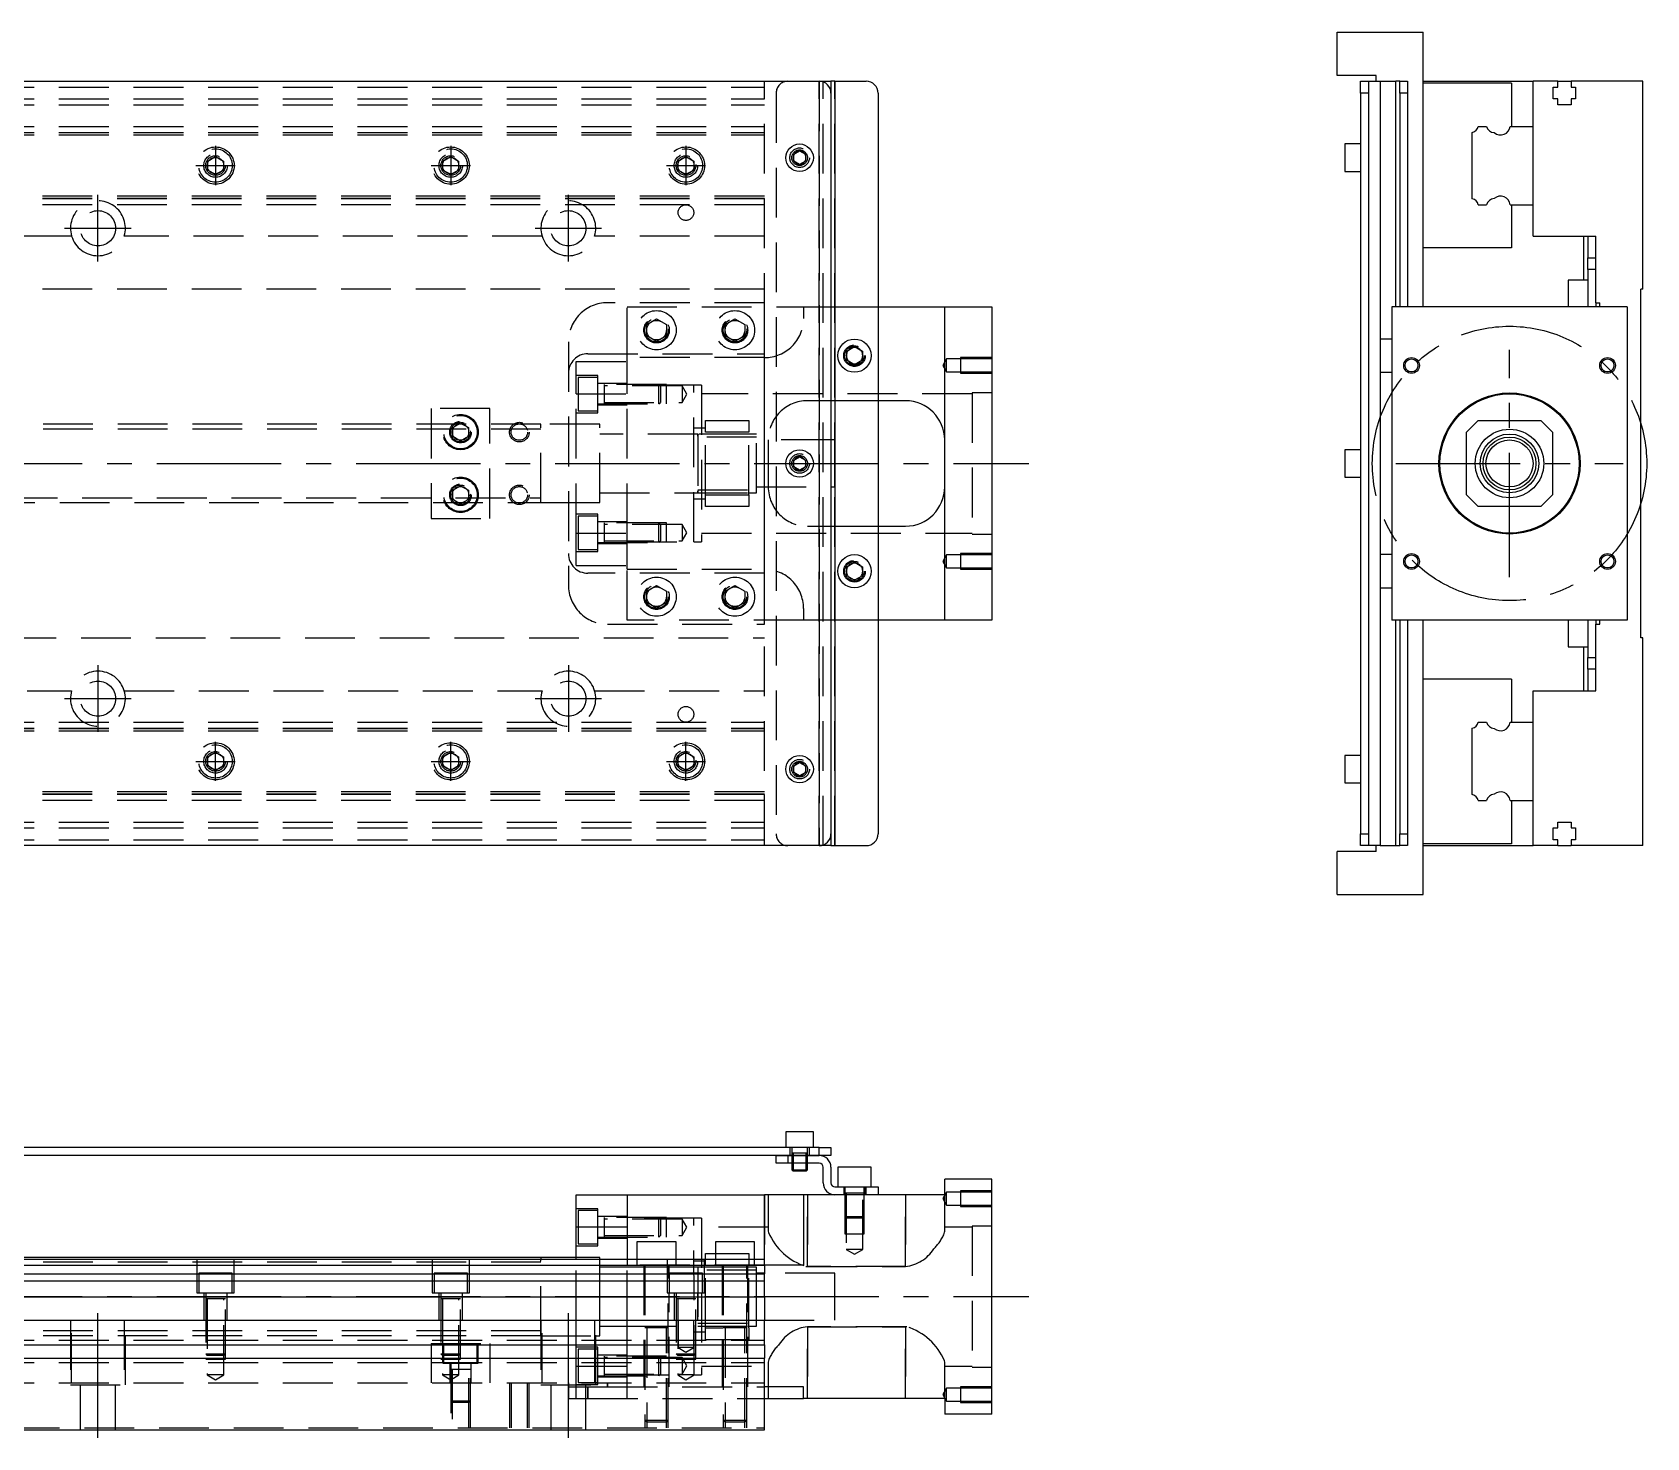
# Model space of a CAD drawing. Extents: x -15 to 822, y -308 to 112.
# Drawn here: x 410.2 to 822.1, y -248.6 to 110 of the extents above; entities that cross this region are included whole.
import ezdxf

# ---------------------------------------------------------------- set-up
doc = ezdxf.new("R2010")
doc.units = 0
doc.linetypes.add('CENTER', pattern=[50.8, 31.75, -6.35, 6.35, -6.35])
doc.linetypes.add('DASHED', pattern=[19.05, 12.7, -6.35])
doc.layers.get('0').update_dxf_attribs({"linetype": 'CONTINUOUS'})
doc.layers.add('CENTER', color=1, linetype='CENTER')

msp = doc.modelspace()

# ---------------------------------------------------------------- linework, layer by layer
at = {"color": 7, "linetype": 'CONTINUOUS'}
for p, q in [((743.1, 110), (765.1, 110)), ((743.1, 99), (743.1, 110)), ((765.1, 40), (765.1, 110)), ((753.1, 99), (743.1, 99)), ((753.1, 97.5), (753.1, 99)), ((3, 97.5), (611, 97.5)), ((611, 97.5), (614, 97.5)), ((614, 97.5), (614, 94.5)), ((615, 97.5), (614, 97.5)), ((615, 97.5), (615, -97.5)), ((615, 97.5), (623, 97.5)), ((749.1, 97.5), (751.1, 97.5)), ((749.1, 94.5), (749.1, 97.5)), ((751.1, 97.5), (754.1, 97.5)), ((751.1, 97.5), (751.1, 94.5)), ((754.1, 97.5), (754.1, 31.75)), ((754.1, 97.5), (758.1, 97.5)), ((758.1, 40), (758.1, 97.5)), ((759.1, 97.5), (758.1, 97.5)), ((759.1, 97.5), (761.1, 97.5)), ((759.1, 94.5), (759.1, 97.5)), ((761.1, 97.5), (761.1, 94.5)), ((765.1, 97.5), (793.1, 97.5)), ((787.6, 97), (765.1, 97)), ((787.6, 97), (787.6, 86)), ((793.1, 86), (793.1, 97.5)), ((799.4, 97.5), (793.1, 97.5)), ((798.25, 96), (799.4, 96)), ((798.25, 93), (798.25, 96)), ((799.4, 97.5), (802.8, 97.5)), ((799.4, 96), (799.4, 97.5)), ((802.8, 97.5), (802.8, 96)), ((821.1, 97.5), (802.8, 97.5)), ((802.8, 96), (803.95, 96)), ((803.95, 96), (803.95, 93)), ((821.1, 44.5), (821.1, 97.5)), ((614, 94.5), (614, -94.5)), ((626, 94.5), (626, -94.5)), ((751.1, 94.5), (749.1, 94.5)), ((749.1, 94.5), (749.1, -94.5)), ((751.1, 94.5), (751.1, -94.5)), ((761.1, 94.5), (759.1, 94.5)), ((759.1, 94.5), (759.1, 40)), ((761.1, 94.5), (761.1, 40)), ((799.4, 93), (798.25, 93)), ((799.4, 91.5), (799.4, 93)), ((802.8, 91.5), (799.4, 91.5)), ((802.8, 93), (802.8, 91.5)), ((803.95, 93), (802.8, 93)), ((777.6, 67.539608), (777.6, 84.460392)), ((779.139608, 86), (781.260392, 86)), ((787.281934, 86), (793.1, 86)), ((793.1, 66), (793.1, 86)), ((793.1, 66), (793.1, 86)), ((604.5, 78.866026), (606, 79.73205)), ((604.5, 77.133974), (604.5, 78.866026)), ((606, 79.73205), (607.5, 78.866026)), ((607.5, 78.866026), (607.5, 77.133974)), ((745.1, 81.5), (745.1, 78)), ((749.1, 81.5), (745.1, 81.5)), ((606, 76.26795), (604.5, 77.133974)), ((607.5, 77.133974), (606, 76.26795)), ((745.1, 78), (745.1, 74.5)), ((745.1, 74.5), (749.1, 74.5)), ((779.139608, 66), (781.260392, 66)), ((787.281934, 66), (793.1, 66)), ((787.6, 66), (787.6, 55)), ((793.1, 58), (793.1, 66)), ((793.1, 58), (809.1, 58)), ((806.1, 46.75), (806.1, 58)), ((807.1, 58), (807.1, 52.5)), ((809.1, 41), (809.1, 58)), ((787.6, 55), (765.1, 55)), ((807.1, 52.5), (809.1, 52.5)), ((807.1, 49.5), (807.1, 52.5)), ((809.1, 49.5), (807.1, 49.5)), ((807.1, 49.5), (807.1, 40)), ((802.1, 46.75), (802.1, 42.5)), ((807.1, 46.75), (802.1, 46.75)), ((802.1, 42.5), (802.1, 40)), ((821.1, 44.5), (820.6, 44.5)), ((820.6, -44.5), (820.6, 44.5)), ((626.005, 40), (643.005, 40)), ((643.005, -40), (643.005, 40)), ((643.005, 40), (655.005, 40)), ((655.005, 40), (655.005, -40)), ((757.1, 40), (757.1, -40)), ((817.1, 40), (757.1, 40)), ((809.1, 41), (810.1, 41)), ((809.1, 41), (809.1, 40)), ((810.1, 40), (810.1, 41)), ((817.1, 40), (817.1, -40)), ((618.005, 28.6547), (620.005, 29.809402)), ((620.005, 29.809402), (622.005, 28.6547)), ((754.1, 31.75), (754.1, 27.5)), ((757.1, 31.75), (754.1, 31.75)), ((618.005, 26.3453), (618.005, 28.6547)), ((620.005, 25.190598), (618.005, 26.3453)), ((622.005, 26.3453), (620.005, 25.190598)), ((622.005, 28.6547), (622.005, 26.3453)), ((754.1, 27.5), (754.1, 23.25)), ((754.1, 23.25), (754.1, -23.25)), ((754.1, 23.25), (757.1, 23.25)), ((633.005, 16), (626.005, 16)), ((779.1, 11), (776.1, 8)), ((779.1, 11), (795.1, 11)), ((798.1, 8), (795.1, 11)), ((776.1, -8), (776.1, 8)), ((798.1, 8), (798.1, -8)), ((604.505, 0.866026), (606.005, 1.73205)), ((604.505, -0.866026), (604.505, 0.866026)), ((606.005, 1.73205), (607.505, 0.866026)), ((607.505, 0.866026), (607.505, -0.866026)), ((745.1, 3.5), (745.1, 0)), ((749.1, 3.5), (745.1, 3.5)), ((606.005, -1.73205), (604.505, -0.866026)), ((607.505, -0.866026), (606.005, -1.73205)), ((745.1, 0), (745.1, -3.5)), ((745.1, -3.5), (749.1, -3.5)), ((776.1, -8), (779.1, -11)), ((795.1, -11), (798.1, -8)), ((795.1, -11), (779.1, -11)), ((626.005, -16), (633.005, -16)), ((754.1, -23.25), (754.1, -27.5)), ((757.1, -23.25), (754.1, -23.25)), ((618.005, -26.3453), (620.005, -25.190598)), ((618.005, -28.6547), (618.005, -26.3453)), ((620.005, -29.809402), (618.005, -28.6547)), ((620.005, -25.190598), (622.005, -26.3453)), ((622.005, -28.6547), (620.005, -29.809402)), ((622.005, -26.3453), (622.005, -28.6547)), ((754.1, -27.5), (754.1, -31.75)), ((754.1, -31.75), (754.1, -97.5)), ((754.1, -31.75), (757.1, -31.75)), ((643.005, -40), (626.005, -40)), ((655.005, -40), (643.005, -40)), ((817.1, -40), (757.1, -40)), ((758.1, -97.5), (758.1, -40)), ((759.1, -40), (759.1, -94.5)), ((761.1, -40), (761.1, -94.5)), ((765.1, -110), (765.1, -40)), ((802.1, -40), (802.1, -42.5)), ((807.1, -40), (807.1, -49.5)), ((808.7, -39.999994), (808.7, -40.000852)), ((809.1, -40), (809.1, -41)), ((809.1, -58), (809.1, -41)), ((809.1, -41), (810.1, -41)), ((810.1, -41), (810.1, -40)), ((802.1, -42.5), (802.1, -46.75)), ((821.1, -44.5), (820.6, -44.5)), ((821.1, -97.5), (821.1, -44.5)), ((802.1, -46.75), (807.1, -46.75)), ((806.1, -58), (806.1, -46.75)), ((807.1, -49.5), (809.1, -49.5)), ((807.1, -52.5), (807.1, -49.5)), ((809.1, -52.5), (807.1, -52.5)), ((807.1, -52.5), (807.1, -58)), ((787.6, -55), (765.1, -55)), ((787.6, -55), (787.6, -66)), ((793.1, -66), (793.1, -58)), ((793.1, -58), (809.1, -58)), ((777.6, -84.460392), (777.6, -67.539608)), ((779.139608, -66), (781.260392, -66)), ((787.281934, -66), (793.1, -66)), ((793.1, -86), (793.1, -66)), ((793.1, -86), (793.1, -66)), ((604.5, -77.133974), (606, -76.26795)), ((604.5, -78.866026), (604.5, -77.133974)), ((606, -76.26795), (607.5, -77.133974)), ((607.5, -77.133974), (607.5, -78.866026)), ((745.1, -74.5), (745.1, -78)), ((749.1, -74.5), (745.1, -74.5)), ((745.1, -78), (745.1, -81.5)), ((606, -79.73205), (604.5, -78.866026)), ((607.5, -78.866026), (606, -79.73205)), ((745.1, -81.5), (749.1, -81.5)), ((779.139608, -86), (781.260392, -86)), ((787.281934, -86), (793.1, -86)), ((787.6, -86), (787.6, -97)), ((793.1, -97.5), (793.1, -86)), ((614, -94.5), (614, -97.5)), ((749.1, -94.5), (751.1, -94.5)), ((749.1, -97.5), (749.1, -94.5)), ((751.1, -94.5), (751.1, -97.5)), ((759.1, -94.5), (761.1, -94.5)), ((759.1, -97.5), (759.1, -94.5)), ((761.1, -94.5), (761.1, -97.5)), ((798.25, -93), (799.4, -93)), ((798.25, -96), (798.25, -93)), ((799.4, -91.5), (802.8, -91.5)), ((799.4, -93), (799.4, -91.5)), ((802.8, -91.5), (802.8, -93)), ((802.8, -93), (803.95, -93)), ((803.95, -93), (803.95, -96)), ((611, -97.5), (3, -97.5)), ((614, -97.5), (611, -97.5)), ((614, -97.5), (615, -97.5)), ((615, -97.5), (623, -97.5)), ((751.1, -97.5), (749.1, -97.5)), ((754.1, -97.5), (751.1, -97.5)), ((753.1, -99), (753.1, -97.5)), ((754.1, -97.5), (758.1, -97.5)), ((758.1, -97.5), (759.1, -97.5)), ((761.1, -97.5), (759.1, -97.5)), ((787.6, -97), (765.1, -97)), ((765.1, -97.5), (793.1, -97.5)), ((799.4, -97.5), (793.1, -97.5)), ((799.4, -96), (798.25, -96)), ((799.4, -97.5), (799.4, -96)), ((799.4, -97.5), (802.8, -97.5)), ((802.8, -96), (802.8, -97.5)), ((803.95, -96), (802.8, -96)), ((821.1, -97.5), (802.8, -97.5)), ((743.1, -110), (743.1, -99)), ((753.1, -99), (743.1, -99)), ((743.1, -110), (765.1, -110)), ((609.505, -170.55), (602.505, -170.55)), ((602.505, -170.55), (602.505, -174.55)), ((609.505, -174.55), (609.505, -170.55)), ((611, -174.55), (382, -174.55)), ((603, -176.55), (382, -176.55)), ((600.005, -178.55), (600.005, -176.55)), ((603.005, -176.55), (603.005, -178.55)), ((603.005, -176.55), (611.005, -176.55)), ((611.005, -176.55), (603.005, -176.55)), ((611.005, -176.55), (611.005, -174.55)), ((611.005, -174.55), (614.005, -174.55)), ((614.005, -176.55), (611.005, -176.55)), ((614.005, -174.55), (614.005, -176.55)), ((603.005, -178.55), (600.005, -178.55)), ((611.005, -178.55), (603.005, -178.55)), ((604.005, -178.55), (604.005, -180.2)), ((604.005, -180.2), (608.005, -180.2)), ((604.005, -180.2), (604.355, -180.55)), ((604.355, -178.55), (604.355, -180.55)), ((607.655, -180.55), (604.355, -180.55)), ((607.655, -180.55), (607.655, -178.55)), ((607.655, -180.55), (608.005, -180.2)), ((608.005, -180.2), (608.005, -178.55)), ((612.005, -183.55), (612.005, -179.55)), ((614.005, -179.55), (614.005, -183.55)), ((624.255, -179.55), (615.755, -179.55)), ((615.755, -179.55), (615.755, -184.55)), ((624.255, -184.55), (624.255, -179.55)), ((615.005, -184.55), (623.005, -184.55)), ((623.005, -186.55), (623.005, -184.55)), ((623.005, -184.55), (626.005, -184.55)), ((626.005, -184.55), (626.005, -186.55)), ((655.005, -182.55), (643.005, -182.55)), ((643.005, -186.55), (643.005, -182.55)), ((655.005, -242.55), (655.005, -182.55)), ((549.005, -186.55), (562.005, -186.55)), ((549.005, -194.76658), (549.005, -186.55)), ((562.005, -186.55), (562.005, -203.05)), ((562.005, -186.55), (597.005, -186.55)), ((597.005, -203.05), (597.005, -186.55)), ((607.005, -186.55), (597.005, -186.55)), ((615.005, -186.55), (607.005, -186.55)), ((607.005, -186.55), (607.005, -204.55)), ((623.005, -186.55), (615.005, -186.55)), ((626.005, -186.55), (623.005, -186.55)), ((643.005, -186.55), (626.005, -186.55)), ((549.005, -194.76658), (562.005, -194.76658)), ((549.005, -203.05), (549.005, -194.76658)), ((574.505, -198.55), (564.505, -198.55)), ((564.505, -198.55), (564.505, -203.05)), ((574.505, -203.05), (574.505, -198.55)), ((594.505, -198.55), (584.505, -198.55)), ((584.505, -198.55), (584.505, -203.05)), ((594.505, -203.05), (594.505, -198.55)), ((540, -202.55), (381.5, -202.55)), ((597, -203.05), (381.5, -203.05)), ((597, -204.589608), (381.5, -204.589608)), ((540.005, -202.55), (540, -202.55)), ((540.005, -202.55), (540.005, -203.05)), ((549.005, -202.55), (540.005, -202.55)), ((540.01, -202.55), (540.005, -202.55)), ((597.005, -204.589608), (597.005, -203.05)), ((607.005, -204.55), (597.005, -204.55)), ((597.005, -204.589608), (597.005, -206.710392)), ((381.5, -206.710392), (597, -206.710392)), ((597, -208.620532), (381.5, -208.620532)), ((597.005, -208.620532), (597.005, -206.710392)), ((597.005, -212.731934), (597.005, -208.620532)), ((597, -212.731934), (381.5, -212.731934)), ((597.005, -212.731934), (597.005, -218.55)), ((17, -218.55), (597, -218.55)), ((597.005, -224.85), (597.005, -218.55)), ((17, -224.85), (597, -224.85)), ((597.005, -224.85), (597.005, -228.25)), ((17, -228.25), (597, -228.25)), ((597.005, -246.55), (597.005, -228.25)), ((607.005, -235.55), (597.005, -235.55)), ((597.005, -238.55), (607.005, -238.55)), ((607.005, -238.55), (607.005, -235.55)), ((643.005, -238.55), (607.005, -238.55)), ((643.005, -238.55), (643.005, -242.55)), ((655.005, -242.55), (643.005, -242.55)), ((17, -246.55), (597, -246.55))]:
    msp.add_line(p, q, dxfattribs=at)
at = {"color": 3, "linetype": 'DASHED'}
for p, q in [((17, 96), (597, 96)), ((597, -97.5), (597, 97.5)), ((611, -97.5), (611, 97.5)), ((611, 97.5), (611, -97.5)), ((612, -97.5), (612, 97.5)), ((615, -97.5), (615, 97.5)), ((17, 93), (597, 93)), ((17, 91.5), (597, 91.5)), ((600, 94.5), (600, -94.5)), ((17, 86), (597, 86)), ((17, 84.460392), (597, 84.460392)), ((17, 84.403994), (597, 84.403994)), ((17, 83.8), (597, 83.8)), ((455, 77.1547), (457, 78.309402)), ((457, 78.309402), (459, 77.1547)), ((515, 77.1547), (517, 78.309402)), ((517, 78.309402), (519, 77.1547)), ((575, 77.1547), (577, 78.309402)), ((577, 78.309402), (579, 77.1547)), ((607.973226, 78.326156), (608, 78)), ((454.5, 76), (454.534018, 76.411016)), ((455, 74.8453), (455, 77.1547)), ((457, 73.690598), (455, 74.8453)), ((459, 74.8453), (457, 73.690598)), ((459, 77.1547), (459, 74.8453)), ((514.5, 76), (514.534018, 76.411016)), ((515, 74.8453), (515, 77.1547)), ((517, 73.690598), (515, 74.8453)), ((519, 74.8453), (517, 73.690598)), ((519, 77.1547), (519, 74.8453)), ((575, 74.8453), (575, 77.1547)), ((577, 73.690598), (575, 74.8453)), ((579, 74.8453), (577, 73.690598)), ((579, 77.1547), (579, 74.8453)), ((579.483582, 76.286038), (579.5, 76)), ((597, 68.2), (17, 68.2)), ((597, 67.596006), (17, 67.596006)), ((597, 67.539608), (17, 67.539608)), ((597, 66), (17, 66)), ((420.291796, 58), (313.708204, 58)), ((540.291796, 58), (433.708204, 58)), ((597, 58), (553.708204, 58)), ((597, 44.5), (22.640312, 44.5)), ((597.005, 41), (557.005, 41)), ((562.005, 27), (562.005, 40)), ((562.005, 40), (607.005, 40)), ((597.005, 28), (597.005, 41)), ((607.005, 40), (607.005, 37)), ((607.005, 40), (614.005, 40)), ((614.005, 40), (626.005, 40)), ((567.005, 35.443376), (569.505, 36.886752)), ((567.005, 32.556624), (567.005, 35.443376)), ((569.505, 36.886752), (572.005, 35.443376)), ((572.005, 35.443376), (572.005, 32.556624)), ((572.482798, 34.364306), (572.505, 34)), ((587.005, 35.443376), (589.505, 36.886752)), ((587.005, 32.556624), (587.005, 35.443376)), ((589.505, 36.886752), (592.005, 35.443376)), ((592.005, 35.443376), (592.005, 32.556624)), ((592.482798, 34.364306), (592.505, 34)), ((547.005, 31), (547.005, -31)), ((569.505, 31.113248), (567.005, 32.556624)), ((572.005, 32.556624), (569.505, 31.113248)), ((589.505, 31.113248), (587.005, 32.556624)), ((592.005, 32.556624), (589.505, 31.113248)), ((549.005, 26), (562.005, 26)), ((549.005, 17.78342), (549.005, 26)), ((552.005, 28), (597.005, 28)), ((562.005, 17.78342), (562.005, 27)), ((597.005, 27), (562.005, 27)), ((562.005, 17.78342), (562.005, 26)), ((597.005, -28), (597.005, 28)), ((617.505, 27.5), (617.53189, 27.865682)), ((643.505, 26.65), (642.552372, 25)), ((642.552372, 25), (643.505, 23.35)), ((643.505, 23.35), (643.505, 26.65)), ((647.005, 26.65), (643.505, 26.65)), ((647.005, 26.999994), (647.005, 23.000006)), ((655.005, 26.999994), (647.005, 26.999994)), ((655.005, 26.65), (647.005, 26.65)), ((554.505, 22.42767), (549.005, 22.42767)), ((549.505, 21.92767), (549.505, 13.42767)), ((554.505, 21.92767), (549.505, 21.92767)), ((554.505, 12.92767), (554.505, 22.42767)), ((643.505, 23.35), (647.005, 23.35)), ((647.005, 23.35), (655.005, 23.35)), ((647.005, 23.000006), (655.005, 23.000006)), ((549.005, -17.78342), (549.005, 17.78342)), ((549.005, 17.78342), (562.005, 17.78342)), ((562.005, 20.42767), (554.505, 20.42767)), ((572.005, 20.177664), (554.505, 20.177664)), ((556.105, 20.177674), (556.105, 15.177664)), ((576.005, 19.77767), (556.105, 19.77767)), ((579.005, 20), (562.005, 20)), ((579.005, 20), (562.005, 20)), ((562.005, -17.78342), (562.005, 17.78342)), ((562.005, -17.78342), (562.005, 17.78342)), ((570.105, 15.17767), (570.105, 20.17767)), ((570.505, 19.77767), (570.105, 20.17767)), ((570.505, 19.77767), (570.505, 15.57767)), ((572.005, 15.177674), (572.005, 20.177664)), ((576.005, 19.77767), (576.005, 15.57767)), ((577.217436, 17.67767), (576.005, 19.77767)), ((576.005, 15.57767), (577.217436, 17.67767)), ((579.005, -20), (579.005, 20)), ((581.005, 20), (579.005, 20)), ((581.005, 20), (581.005, -20)), ((650.005, 17.75), (581.005, 17.75)), ((650.005, 18), (650.005, -18)), ((655.005, 18), (650.005, 18)), ((512, 14), (512, -14)), ((527, 14), (512, 14)), ((527, -14), (527, 14)), ((549.005, 12.92767), (554.505, 12.92767)), ((549.505, 13.42767), (554.505, 13.42767)), ((554.505, 15.177674), (572.005, 15.177674)), ((554.505, 14.92767), (562.005, 14.92767)), ((556.105, 15.57767), (576.005, 15.57767)), ((570.105, 15.17767), (570.505, 15.57767)), ((614.005, 16), (608.005, 16)), ((626.005, 16), (614.005, 16)), ((540, 8.75), (42, 8.75)), ((540.005, 10), (322, 10)), ((517.5, 9.1547), (519.5, 10.309402)), ((517.5, 6.8453), (517.5, 9.1547)), ((519.5, 10.309402), (521.5, 9.1547)), ((521.5, 9.1547), (521.5, 6.8453)), ((521.983582, 8.286038), (522, 8)), ((540.005, -10), (540.005, 10)), ((555.005, 10), (540.005, 10)), ((555.005, 10), (549.005, 10)), ((555.005, -10), (555.005, 10)), ((555.005, -10), (555.005, 10)), ((582.005, 9), (579.005, 9)), ((582.005, 11), (593.005, 11)), ((582.005, 8), (582.005, 11)), ((593.005, 11), (593.005, 8)), ((519.5, 5.690598), (517.5, 6.8453)), ((521.5, 6.8453), (519.5, 5.690598)), ((580.01, 7.5), (555.005, 7.5)), ((580, 7.5), (555.005, 7.5)), ((593.005, 7.5), (580, 7.5)), ((580.01, 7.5), (580, 7.5)), ((580.005, 6.950984), (580.005, 7.5)), ((580.005, 7.5), (580.005, 6.951128)), ((580.005, 6.951128), (580.005, -6.950984)), ((595.005, 6.75), (580.005, 6.75)), ((593.005, 7.5), (580.01, 7.5)), ((593.005, 8), (582.005, 8)), ((582.005, -8), (582.005, 8)), ((593.005, -8), (593.005, 8)), ((595.005, 7.5), (593.005, 7.5)), ((595.005, -7.5), (595.005, 7.5)), ((614.005, 6), (595.005, 6)), ((598.005, 6), (598.005, -6)), ((615.005, 6), (614.005, 6)), ((615.005, -6), (615.005, 6)), ((607.978226, 0.326156), (608.005, 0)), ((517.5, -6.8453), (519.5, -5.690598)), ((517.5, -9.1547), (517.5, -6.8453)), ((519.5, -5.690598), (521.5, -6.8453)), ((521.5, -6.8453), (521.5, -9.1547)), ((521.983582, -7.713962), (522, -8)), ((555.005, -7.5), (580.01, -7.5)), ((555.005, -7.5), (580, -7.5)), ((580, -7.5), (593.005, -7.5)), ((580, -7.5), (580.01, -7.5)), ((580.005, -6.75), (595.005, -6.75)), ((580.005, -7.499332), (580.005, -6.950962)), ((580.005, -6.950984), (580.005, -7.5)), ((580.005, -7.5), (580.005, -7.499332)), ((580.01, -7.5), (593.005, -7.5)), ((582.005, -8), (593.005, -8)), ((582.005, -11), (582.005, -8)), ((593.005, -7.5), (595.005, -7.5)), ((593.005, -8), (593.005, -11)), ((595.005, -6), (614.005, -6)), ((614.005, -6), (615.005, -6)), ((42, -8.75), (540, -8.75)), ((322, -10), (540.005, -10)), ((519.5, -10.309402), (517.5, -9.1547)), ((521.5, -9.1547), (519.5, -10.309402)), ((540.005, -10), (555.005, -10)), ((549.005, -10), (555.005, -10)), ((579.005, -9), (582.005, -9)), ((593.005, -11), (582.005, -11)), ((512, -14), (527, -14)), ((554.505, -12.92767), (549.005, -12.92767)), ((549.505, -13.42767), (549.505, -21.92767)), ((554.505, -13.42767), (549.505, -13.42767)), ((554.505, -22.42767), (554.505, -12.92767)), ((562.005, -14.92767), (554.505, -14.92767)), ((572.005, -15.177674), (554.505, -15.177674)), ((556.105, -15.177664), (556.105, -20.177674)), ((576.005, -15.57767), (556.105, -15.57767)), ((570.105, -20.17767), (570.105, -15.17767)), ((570.505, -15.57767), (570.105, -15.17767)), ((570.505, -15.57767), (570.505, -19.77767)), ((572.005, -20.177664), (572.005, -15.177674)), ((576.005, -15.57767), (576.005, -19.77767)), ((577.217436, -17.67767), (576.005, -15.57767)), ((608.005, -16), (614.005, -16)), ((614.005, -16), (626.005, -16)), ((549.005, -17.78342), (562.005, -17.78342)), ((549.005, -26), (549.005, -17.78342)), ((554.505, -20.177664), (572.005, -20.177664)), ((554.505, -20.42767), (562.005, -20.42767)), ((556.105, -19.77767), (576.005, -19.77767)), ((562.005, -26), (562.005, -17.78342)), ((562.005, -27), (562.005, -17.78342)), ((562.005, -20), (579.005, -20)), ((562.005, -20), (579.005, -20)), ((570.105, -20.17767), (570.505, -19.77767)), ((576.005, -19.77767), (577.217436, -17.67767)), ((579.005, -20), (581.005, -20)), ((581.005, -17.75), (650.005, -17.75)), ((650.005, -18), (655.005, -18)), ((549.005, -22.42767), (554.505, -22.42767)), ((549.505, -21.92767), (554.505, -21.92767)), ((643.505, -23.35), (642.552372, -25)), ((643.505, -26.65), (643.505, -23.35)), ((647.005, -23.35), (643.505, -23.35)), ((647.005, -23.000006), (647.005, -26.999994)), ((655.005, -23.000006), (647.005, -23.000006)), ((655.005, -23.35), (647.005, -23.35)), ((549.005, -26), (562.005, -26)), ((597.005, -28), (552.005, -28)), ((562.005, -27), (597.005, -27)), ((562.005, -40), (562.005, -27)), ((597.005, -41), (597.005, -28)), ((617.505, -27.5), (617.53189, -27.134318)), ((642.552372, -25), (643.505, -26.65)), ((643.505, -26.65), (647.005, -26.65)), ((647.005, -26.65), (655.005, -26.65)), ((647.005, -26.999994), (655.005, -26.999994)), ((567.005, -32.556624), (569.505, -31.113248)), ((567.005, -35.443376), (567.005, -32.556624)), ((569.505, -31.113248), (572.005, -32.556624)), ((572.005, -32.556624), (572.005, -35.443376)), ((587.005, -32.556624), (589.505, -31.113248)), ((587.005, -35.443376), (587.005, -32.556624)), ((589.505, -31.113248), (592.005, -32.556624)), ((592.005, -32.556624), (592.005, -35.443376)), ((566.505, -34), (566.525026, -33.653944)), ((569.505, -36.886752), (567.005, -35.443376)), ((572.005, -35.443376), (569.505, -36.886752)), ((586.505, -34), (586.525026, -33.653944)), ((589.505, -36.886752), (587.005, -35.443376)), ((592.005, -35.443376), (589.505, -36.886752)), ((607.005, -37), (607.005, -40)), ((557.005, -41), (597.005, -41)), ((607.005, -40), (562.005, -40)), ((614.005, -40), (607.005, -40)), ((626.005, -40), (614.005, -40)), ((22.640312, -44.5), (597, -44.5)), ((313.708204, -58), (420.291796, -58)), ((433.708204, -58), (540.291796, -58)), ((553.708204, -58), (597, -58)), ((17, -66), (597, -66)), ((17, -67.539608), (597, -67.539608)), ((17, -67.596006), (597, -67.596006)), ((17, -68.2), (597, -68.2)), ((455, -74.8453), (457, -73.690598)), ((457, -73.690598), (459, -74.8453)), ((515, -74.8453), (517, -73.690598)), ((517, -73.690598), (519, -74.8453)), ((575, -74.8453), (577, -73.690598)), ((577, -73.690598), (579, -74.8453)), ((454.5, -76), (454.534018, -75.588984)), ((455, -77.1547), (455, -74.8453)), ((457, -78.309402), (455, -77.1547)), ((459, -77.1547), (457, -78.309402)), ((459, -74.8453), (459, -77.1547)), ((514.5, -76), (514.534018, -75.588984)), ((515, -77.1547), (515, -74.8453)), ((517, -78.309402), (515, -77.1547)), ((519, -77.1547), (517, -78.309402)), ((519, -74.8453), (519, -77.1547)), ((575, -77.1547), (575, -74.8453)), ((577, -78.309402), (575, -77.1547)), ((579, -77.1547), (577, -78.309402)), ((579, -74.8453), (579, -77.1547)), ((579.483582, -75.713962), (579.5, -76)), ((607.973226, -77.673844), (608, -78)), ((597, -83.8), (17, -83.8)), ((597, -84.403994), (17, -84.403994)), ((597, -84.460392), (17, -84.460392)), ((597, -86), (17, -86)), ((597, -86), (597, -84.460392)), ((17, -91.5), (597, -91.5)), ((17, -93), (597, -93)), ((17, -96), (597, -96)), ((600.005, -176.55), (603.005, -176.55)), ((603.505, -174.55), (603.505, -176.55)), ((608.005006, -175.95), (604.004994, -175.95)), ((604.005, -174.55), (604.005, -178.55)), ((604.005006, -176.55), (604.005006, -178.55)), ((604.355, -175.95), (604.355, -178.55)), ((607.655, -178.55), (607.655, -175.95)), ((608.004994, -178.55), (608.004994, -176.55)), ((608.005, -178.55), (608.005, -174.55)), ((608.505, -176.55), (608.505, -174.55)), ((617.255, -184.55), (617.255, -186.55)), ((617.505006, -184.55), (617.505006, -196.55)), ((622.504994, -196.55), (622.504994, -184.55)), ((622.755, -186.55), (622.755, -184.55)), ((597.005, -186.55), (597.005, -203.05)), ((598.005, -186.55), (598.005, -195.844836)), ((608.005, -204.864786), (608.005, -186.55)), ((608.005, -186.55), (608.005, -204.864786)), ((622.505006, -186.15), (617.504994, -186.15)), ((617.905, -186.15), (617.905, -200.55)), ((622.105, -200.55), (622.105, -186.15)), ((633.005, -186.55), (633.005, -204.864786)), ((633.005, -204.864786), (633.005, -186.55)), ((643.505, -185.9), (642.552372, -187.55)), ((642.552372, -187.55), (643.505, -189.2)), ((643.005, -195.844836), (643.005, -186.55)), ((643.505, -189.2), (643.505, -185.9)), ((647.005, -185.9), (643.505, -185.9)), ((643.505, -189.2), (647.005, -189.2)), ((647.005, -185.550006), (647.005, -189.549994)), ((655.005, -185.550006), (647.005, -185.550006)), ((655.005, -185.9), (647.005, -185.9)), ((647.005, -189.2), (655.005, -189.2)), ((554.505, -190.12233), (549.005, -190.12233)), ((549.505, -190.62233), (549.505, -194.87233)), ((554.505, -190.62233), (549.505, -190.62233)), ((554.505, -199.62233), (554.505, -190.12233)), ((562.005, -192.12233), (554.505, -192.12233)), ((572.005, -192.372336), (554.505, -192.372336)), ((556.105, -192.372326), (556.105, -197.372336)), ((576.005, -192.77233), (556.105, -192.77233)), ((579.005, -192.55), (562.005, -192.55)), ((570.105, -194.87233), (570.105, -192.37233)), ((570.505, -192.77233), (570.105, -192.37233)), ((570.505, -192.77233), (570.505, -194.87233)), ((572.005, -197.372326), (572.005, -192.372336)), ((576.005, -192.77233), (576.005, -194.87233)), ((577.217436, -194.87233), (576.005, -192.77233)), ((579.105, -232.55), (579.005, -192.55)), ((581.005, -192.55), (579.005, -192.55)), ((581.005, -192.55), (581.005, -232.55)), ((617.505, -192.15), (622.505, -192.15)), ((617.505, -192.15), (617.905, -192.55)), ((622.105, -192.55), (617.905, -192.55)), ((622.105, -192.55), (622.505, -192.15)), ((647.005, -189.549994), (655.005, -189.549994)), ((549.505, -194.87233), (549.505, -199.12233)), ((554.505, -197.372326), (572.005, -197.372326)), ((554.505, -197.62233), (562.005, -197.62233)), ((556.105, -196.97233), (576.005, -196.97233)), ((570.105, -197.37233), (570.105, -194.87233)), ((570.105, -197.37233), (570.505, -196.97233)), ((570.505, -194.87233), (570.505, -196.97233)), ((576.005, -194.87233), (576.005, -196.97233)), ((576.005, -196.97233), (577.217436, -194.87233)), ((598.005, -194.8), (581.005, -194.8)), ((598.005, -195.844836), (598.04124, -196.174956)), ((617.505006, -196.55), (622.504994, -196.55)), ((642.885924, -196.480348), (642.97686, -196.133354)), ((642.97686, -196.133354), (643.005, -195.844836)), ((650.005, -194.8), (643.005, -194.8)), ((650.005, -194.55), (650.005, -230.55)), ((655.005, -194.55), (650.005, -194.55)), ((549.005, -199.62233), (554.505, -199.62233)), ((549.505, -199.12233), (554.505, -199.12233)), ((582.005, -201.55), (593.005, -201.55)), ((582.005, -203.05), (582.005, -201.55)), ((593.005, -201.55), (593.005, -203.05)), ((622.105, -200.55), (617.905, -200.55)), ((617.905, -200.55), (620.005, -201.762436)), ((620.005, -201.762436), (622.105, -200.55)), ((540, -203.8), (42, -203.8)), ((452.25, -203.05), (452.25, -211.55)), ((461.75, -211.55), (461.75, -203.05)), ((512.25, -203.05), (512.25, -211.55)), ((521.75, -211.55), (521.75, -203.05)), ((540.005, -202.550502), (540.005, -202.55)), ((540.005, -222.55), (540.005, -203.047168)), ((555.005, -202.55), (549.005, -202.55)), ((549.005, -218.55), (549.005, -203.05)), ((555.005, -203.05), (555.005, -202.55)), ((555.005, -212.55), (555.005, -203.05)), ((562.005, -205.05), (555.005, -205.05)), ((562.005, -203.05), (562.005, -204.55)), ((562.005, -218.55), (562.005, -204.55)), ((597.005, -204.55), (562.005, -204.55)), ((566.505, -205.05), (562.005, -205.05)), ((564.505, -203.05), (564.505, -204.55)), ((566.255, -204.55), (566.255, -235.55)), ((566.504923, -204.55), (566.505006, -246.05)), ((572.505, -205.05), (566.505, -205.05)), ((572.25, -203.05), (572.25, -211.55)), ((572.504994, -246.05), (572.505077, -204.55)), ((579.005, -205.05), (572.505, -205.05)), ((572.755, -206.55), (572.755, -204.55)), ((574.505, -204.55), (574.505, -203.05)), ((582.005, -203.55), (579.005, -203.55)), ((580.005, -205.05), (579.005, -205.05)), ((580.005, -205.05), (580, -220.05)), ((595.005, -205.8), (580.00475, -205.8)), ((582.005, -205.05), (580.005, -205.05)), ((581.75, -211.55), (581.75, -203.05)), ((582.005, -204.55), (582.005, -203.05)), ((582.005, -220.55), (582.005, -204.55)), ((586.505, -205.05), (582.005, -205.05)), ((584.505, -203.05), (584.505, -204.55)), ((586.255, -204.55), (586.255, -235.55)), ((586.504923, -204.55), (586.505006, -246.05)), ((592.505, -205.05), (586.505, -205.05)), ((592.504994, -246.05), (592.505077, -204.55)), ((593.005, -205.05), (592.505, -205.05)), ((592.755, -235.55), (592.755, -204.55)), ((593.005, -203.05), (593.005, -204.55)), ((593.005, -220.55), (593.005, -204.55)), ((595.005, -205.05), (593.005, -205.05)), ((594.505, -204.55), (594.505, -203.05)), ((595.005, -212.55), (595.005, -205.05)), ((607.621488, -204.849422), (608.005, -204.864786)), ((633.005, -204.864786), (608.005, -204.864786)), ((608.005, -204.864786), (633.005, -204.864786)), ((461.25, -206.55), (452.75, -206.55)), ((452.75, -206.55), (452.75, -211.55)), ((461.25, -211.55), (461.25, -206.55)), ((521.25, -206.55), (512.75, -206.55)), ((512.75, -206.55), (512.75, -211.55)), ((521.25, -211.55), (521.25, -206.55)), ((581.25, -206.55), (572.75, -206.55)), ((572.75, -206.55), (572.75, -211.55)), ((581.25, -211.55), (581.25, -206.55)), ((597.005, -206.55), (595.005, -206.55)), ((615.005, -206.55), (597.005, -206.55)), ((615.005, -212.55), (615.005, -206.55)), ((452.25, -211.55), (461.75, -211.55)), ((454, -211.55), (454, -218.55)), ((459.500006, -213.15), (454.499994, -213.15)), ((454.500006, -211.55), (454.500006, -228.55)), ((454.9, -213.15), (454.9, -232.55)), ((459.1, -232.55), (459.1, -213.15)), ((459.499994, -228.55), (459.499994, -211.55)), ((460, -218.55), (460, -211.55)), ((512.25, -211.55), (521.75, -211.55)), ((514, -211.55), (514, -218.55)), ((519.500006, -213.15), (514.499994, -213.15)), ((514.500006, -211.55), (514.500006, -228.55)), ((514.9, -213.15), (514.9, -232.55)), ((519.1, -232.55), (519.1, -213.15)), ((519.499994, -228.55), (519.499994, -211.55)), ((520, -218.55), (520, -211.55)), ((540.005, -212.750066), (540.005, -212.349938)), ((555.005, -218.55), (555.005, -212.55)), ((572.25, -211.55), (581.75, -211.55)), ((572.755, -235.55), (572.755, -211.55)), ((574, -211.55), (574, -218.55)), ((579.500006, -213.15), (574.499994, -213.15)), ((574.500006, -211.55), (574.500006, -228.55)), ((574.9, -213.15), (574.9, -232.55)), ((579.1, -232.55), (579.1, -213.15)), ((579.499994, -228.55), (579.499994, -211.55)), ((580, -218.55), (580, -211.55)), ((595.005, -220.05), (595.005, -212.55)), ((615.005, -218.55), (615.005, -212.55)), ((540, -221.3), (42, -221.3)), ((420, -218.55), (420, -235.05)), ((420.291796, -234.55), (420.291796, -218.55)), ((433.708204, -218.55), (433.708204, -234.55)), ((434, -235.05), (434, -218.55)), ((540, -218.55), (540, -235.05)), ((540.291796, -234.55), (540.291796, -218.55)), ((549.005, -224.85), (549.005, -218.55)), ((553.708204, -218.55), (553.708204, -234.55)), ((553.713204, -218.55), (553.713204, -224.85)), ((554, -235.05), (554, -218.55)), ((554.005, -235.05), (554.005, -218.55)), ((555.005, -222.55), (555.005, -218.55)), ((555.005, -220.05), (562.005, -220.05)), ((562.005, -224.85), (562.005, -218.55)), ((562.005, -220.05), (580.01, -220.05)), ((572.505006, -220.55), (566.504994, -220.55)), ((567.005, -220.55), (567.005, -246.05)), ((572.005, -246.05), (572.005, -220.55)), ((575.005, -218.55), (575.005, -225.55)), ((579.005, -225.55), (579.005, -218.55)), ((579.005, -221.55), (582.005, -221.55)), ((580, -220.05), (593.005, -220.05)), ((580.005, -219.3), (595.005, -219.3)), ((580.01, -220.05), (593.005, -220.05)), ((582.005, -220.55), (586.40499, -220.55)), ((582.005, -223.55), (582.005, -220.55)), ((592.505006, -220.55), (586.504994, -220.55)), ((587.005, -220.55), (587.005, -246.05)), ((592.005, -246.05), (592.005, -220.55)), ((593.005, -220.05), (595.005, -220.05)), ((593.005, -220.55), (593.005, -223.55)), ((597.005, -218.55), (615.005, -218.55)), ((608.005, -220.235214), (633.005, -220.235214)), ((633.005, -220.235214), (608.005, -220.235214)), ((608.005, -238.55), (608.005, -220.235214)), ((608.005, -220.235214), (608.005, -238.55)), ((633.005, -220.235214), (633.005, -238.55)), ((633.005, -238.55), (633.005, -220.235214)), ((633.388512, -220.250578), (633.005, -220.235214)), ((17, -223.7), (597, -223.7)), ((540, -222.55), (42, -222.55)), ((512, -224.55), (512, -234.55)), ((512, -224.55), (527, -224.55)), ((515, -229.55), (515, -224.55)), ((515.25, -229.55), (515.25, -224.55)), ((523.75, -229.55), (523.75, -224.55)), ((524, -229.55), (524, -224.55)), ((527, -224.55), (527, -234.55)), ((540, -222.55), (540.005, -222.55)), ((540.005, -222.55), (540.296796, -222.55)), ((540.005, -222.55), (553.713204, -222.55)), ((540.005, -222.55), (540.01, -222.55)), ((549.005, -228.25), (549.005, -224.85)), ((554.505, -225.47767), (549.005, -225.47767)), ((549.505, -225.97767), (549.505, -228.25)), ((553.713204, -225.97767), (549.505, -225.97767)), ((553.713204, -222.55), (555.005, -222.55)), ((553.713204, -224.85), (553.713204, -228.25)), ((554.505, -225.97767), (553.713204, -225.97767)), ((554.505, -234.97767), (554.505, -225.47767)), ((562.005, -228.25), (562.005, -224.85)), ((579.005, -225.55), (575.005, -225.55)), ((575.005, -225.55), (577.005, -226.7047)), ((577.005, -226.7047), (579.005, -225.55)), ((593.005, -223.55), (582.005, -223.55)), ((17, -229.4), (597, -229.4)), ((454.5, -227.15), (459.5, -227.15)), ((454.5, -227.15), (454.9, -227.55)), ((454.500006, -228.55), (459.499994, -228.55)), ((459.1, -227.55), (454.9, -227.55)), ((459.1, -227.55), (459.5, -227.15)), ((514.5, -227.15), (519.5, -227.15)), ((514.5, -227.15), (514.9, -227.55)), ((514.500006, -228.55), (519.499994, -228.55)), ((519.1, -227.55), (514.9, -227.55)), ((515, -229.55), (524, -229.55)), ((516.75, -229.55), (516.75, -234.55)), ((516.999996, -229.55), (517.000006, -246.05)), ((519.1, -227.55), (519.5, -227.15)), ((521.999994, -246.05), (522.000004, -229.55)), ((522.25, -234.55), (522.25, -229.55)), ((549.005, -230.33342), (549.005, -228.25)), ((549.005, -230.33342), (553.713204, -230.33342)), ((549.005, -234.55), (549.005, -230.33342)), ((549.505, -228.25), (549.505, -230.22767)), ((549.505, -230.22767), (549.505, -234.47767)), ((553.713204, -228.25), (553.713204, -234.55)), ((553.713204, -230.33342), (562.005, -230.33342)), ((562.005, -227.47767), (554.505, -227.47767)), ((572.005, -227.727674), (554.505, -227.727674)), ((556.105, -227.727664), (556.105, -232.727674)), ((576.005, -228.12767), (556.105, -228.12767)), ((562.005, -235.55), (562.005, -228.25)), ((570.105, -228.25), (570.105, -227.72767)), ((570.505, -228.12767), (570.105, -227.72767)), ((570.105, -230.22767), (570.105, -228.25)), ((570.105, -232.72767), (570.105, -230.22767)), ((570.505, -228.12767), (570.505, -228.25)), ((570.505, -228.25), (570.505, -230.22767)), ((570.505, -230.22767), (570.505, -232.32767)), ((574.5, -227.15), (579.5, -227.15)), ((574.5, -227.15), (574.9, -227.55)), ((574.500006, -228.55), (579.499994, -228.55)), ((579.1, -227.55), (574.9, -227.55)), ((576.005, -228.12767), (576.005, -230.22767)), ((577.217436, -230.22767), (576.005, -228.12767)), ((576.005, -230.22767), (576.005, -232.32767)), ((576.005, -232.32767), (577.217436, -230.22767)), ((579.1, -227.55), (579.5, -227.15)), ((581.005, -230.3), (598.005, -230.3)), ((598.03314, -228.966646), (598.005, -229.255164)), ((598.005, -229.255164), (598.005, -238.55)), ((598.124076, -228.619652), (598.03314, -228.966646)), ((643.005, -229.255164), (642.96876, -228.925044)), ((643.005, -238.55), (643.005, -229.255164)), ((643.005, -230.3), (650.005, -230.3)), ((650.005, -230.55), (655.005, -230.55)), ((17, -234.55), (597, -234.55)), ((459.1, -232.55), (454.9, -232.55)), ((454.9, -232.55), (457, -233.762436)), ((457, -233.762436), (459.1, -232.55)), ((519.1, -232.55), (514.9, -232.55)), ((514.9, -232.55), (517, -233.762436)), ((522.000006, -231.15), (516.999994, -231.15)), ((522.000006, -231.15), (516.999994, -231.15)), ((517, -233.762436), (519.1, -232.55)), ((517.4, -231.15), (517.4, -246.05)), ((521.6, -246.05), (521.6, -231.15)), ((532.000006, -234.55), (532.000006, -246.05)), ((532.4, -234.55), (532.4, -246.05)), ((536.6, -246.05), (536.6, -234.55)), ((536.999994, -246.05), (536.999994, -234.55)), ((547.005, -234.55), (547.005, -235.55)), ((549.005, -238.55), (549.005, -234.55)), ((549.505, -234.47767), (553.713204, -234.47767)), ((553.713204, -234.47767), (554.505, -234.47767)), ((554.505, -232.727664), (572.005, -232.727664)), ((554.505, -232.97767), (562.005, -232.97767)), ((556.105, -232.32767), (576.005, -232.32767)), ((557.005, -235.55), (557.005, -234.55)), ((557.005, -234.55), (557.005, -235.55)), ((562.005, -232.55), (566.505, -232.55)), ((567.005, -232.55), (570.28267, -232.55)), ((570.105, -232.72767), (570.505, -232.32767)), ((570.28267, -232.55), (572.005, -232.55)), ((572.005, -232.55), (572.505, -232.55)), ((579.1, -232.55), (574.9, -232.55)), ((574.9, -232.55), (577, -233.762436)), ((577, -233.762436), (579.1, -232.55)), ((579.105, -232.55), (581.005, -232.55)), ((420, -235.05), (434, -235.05)), ((422.5, -235.05), (422.5, -246.55)), ((431.5, -246.55), (431.5, -235.05)), ((540, -235.05), (554, -235.05)), ((542.5, -235.05), (542.5, -246.55)), ((547.005, -235.55), (557.005, -235.55)), ((547.005, -235.55), (547.005, -238.55)), ((547.005, -238.55), (552.005, -238.55)), ((549.005, -234.97767), (554.505, -234.97767)), ((551.5, -246.55), (551.5, -235.05)), ((552.005, -238.55), (552.005, -235.55)), ((552.005, -235.55), (552.005, -238.55)), ((552.005, -238.55), (597.005, -238.55)), ((557.005, -235.55), (597.005, -235.55)), ((562.005, -238.55), (562.005, -235.55)), ((643.505, -235.9), (642.552372, -237.55)), ((642.552372, -237.55), (643.505, -239.2)), ((643.505, -239.2), (643.505, -235.9)), ((647.005, -235.9), (643.505, -235.9)), ((647.005, -235.550006), (647.005, -239.549994)), ((655.005, -235.550006), (647.005, -235.550006)), ((655.005, -235.9), (647.005, -235.9)), ((517, -239.15), (522, -239.15)), ((517, -239.15), (517.4, -239.55)), ((521.6, -239.55), (517.4, -239.55)), ((521.6, -239.55), (522, -239.15)), ((643.505, -239.2), (647.005, -239.2)), ((647.005, -239.2), (655.005, -239.2)), ((647.005, -239.549994), (655.005, -239.549994)), ((23.499992, -246.05), (597, -246.05)), ((566.505, -244.05), (572.505, -244.05)), ((566.505, -244.05), (567.005, -244.55)), ((572.005, -244.55), (567.005, -244.55)), ((572.005, -244.55), (572.505, -244.05)), ((586.505, -244.05), (592.505, -244.05)), ((586.505, -244.05), (587.005, -244.55)), ((592.005, -244.55), (587.005, -244.55)), ((592.005, -244.55), (592.505, -244.05))]:
    msp.add_line(p, q, dxfattribs=at)
for centre, radius in [((457, 76), 4.75), ((457, 76), 4.25), ((457, 76), 3), ((457, 76), 2.5), ((517, 76), 4.75), ((517, 76), 4.25), ((517, 76), 3), ((517, 76), 2.5), ((577, 76), 4.75), ((577, 76), 4.25), ((577, 76), 3), ((577, 76), 2.5), ((606, 78), 2.5), ((606, 78), 2), ((457, 76), 2.1), ((517, 76), 2.1), ((577, 76), 2.1), ((577, 64), 2), ((427, 60), 4.5), ((547, 60), 4.5), ((569.505, 34), 5), ((569.505, 34), 3.25), ((589.505, 34), 5), ((589.505, 34), 3.25), ((569.505, 34), 3), ((569.505, 34), 2.5), ((589.505, 34), 3), ((589.505, 34), 2.5), ((620.005, 27.5), 2.75), ((620.005, 27.5), 2.5), ((519.5, 8), 4.5), ((519.5, 8), 4.25), ((519.5, 8), 2.75), ((519.5, 8), 2.5), ((519.5, 8), 2.1), ((534.5, 8), 2.5), ((534.5, 8), 2.1), ((606.005, 0), 2.5), ((606.005, 0), 2), ((519.5, -8), 4.5), ((519.5, -8), 4.25), ((519.5, -8), 2.75), ((519.5, -8), 2.5), ((519.5, -8), 2.1), ((534.5, -8), 2.5), ((534.5, -8), 2.1), ((620.005, -27.5), 2.75), ((620.005, -27.5), 2.5), ((569.505, -34), 5), ((569.505, -34), 3.25), ((569.505, -34), 3), ((569.505, -34), 2.5), ((589.505, -34), 5), ((589.505, -34), 3.25), ((589.505, -34), 3), ((589.505, -34), 2.5), ((427, -60), 4.5), ((547, -60), 4.5), ((577, -64), 2), ((457, -76), 4.75), ((457, -76), 4.25), ((457, -76), 3), ((457, -76), 2.5), ((457, -76), 2.1), ((517, -76), 4.75), ((517, -76), 4.25), ((517, -76), 3), ((517, -76), 2.5), ((517, -76), 2.1), ((577, -76), 4.75), ((577, -76), 4.25), ((577, -76), 3), ((577, -76), 2.5), ((577, -76), 2.1), ((606, -78), 2.5), ((606, -78), 2)]:
    msp.add_circle(centre, radius, dxfattribs=at)
at = {"color": 7, "linetype": 'CONTINUOUS'}
for centre, radius in [((606, 78), 3.5), ((620.005, 27.5), 4.25), ((762.1, 25), 1.65), ((812.1, 25), 1.65), ((787.1, 0), 18), ((787.1, 0), 17.75), ((787.1, 0), 8.75), ((787.1, 0), 7.5), ((787.1, 0), 6.75), ((787.1, 0), 6), ((606.005, 0), 3.5), ((620.005, -27.5), 4.25), ((762.1, -25), 1.65), ((812.1, -25), 1.65), ((606, -78), 3.5)]:
    msp.add_circle(centre, radius, dxfattribs=at)
at = {"color": 3, "linetype": 'CONTINUOUS'}
for centre in [(762.1, 25), (812.1, 25), (762.1, -25), (812.1, -25)]:
    msp.add_circle(centre, 2, dxfattribs=at)
at = {"color": 3, "linetype": 'DASHED'}
for centre, radius, start, end in [((603, 94.5), 3, 90, 180), ((427, 60), 7, 343.39845, 196.60155), ((547, 60), 7, 343.39845, 196.60155), ((427, 60), 7, 196.60155, 343.39845), ((547, 60), 7, 196.60155, 343.39845), ((557.005, 31), 10, 90, 180), ((597.005, 37), 10, 270, 0), ((552.005, 23), 5, 90, 180), ((608.005, 6), 10, 90, 180), ((608.005, -6), 10, 180, 270), ((552.005, -23), 5, 180, 270), ((597.005, -37), 10, 0, 90), ((557.005, -31), 10, 180, 270), ((427, -60), 7, 16.60155, 163.39845), ((547, -60), 7, 16.60155, 163.39845), ((427, -60), 7, 163.39845, 16.60155), ((547, -60), 7, 163.39845, 16.60155), ((603, -94.5), 3, 180, 270), ((612.411354, -189.931862), 15.667687, 203.48252767, 252.19873987), ((631.187846, -191.350744), 12.773326, 315.03444464, 336.32256147), ((631.895481, -195.026875), 9.900279, 276.43462492, 327.2861536), ((609.114519, -230.073125), 9.900279, 96.43462492, 147.2861536), ((628.598646, -235.168138), 15.667687, 23.48252767, 72.19873987), ((609.822154, -233.749256), 12.773326, 135.03444464, 156.32256147)]:
    msp.add_arc(centre, radius, start, end, dxfattribs=at)
at = {"color": 7, "linetype": 'CONTINUOUS'}
for centre, radius, start, end in [((611, 94.5), 3, 0, 90), ((623, 94.5), 3, 0, 90), ((777.1, 86.5), 2.1, 283.774147, 346.225853), ((783.3, 86.5), 2.1, 193.774147, 266.465409), ((784.8, 86.3), 2.5, 229.323534, 353.107897), ((606, 78), 1.65, 155.380023, 180), ((606, 78), 1.65, 144.619977, 155.380023), ((606, 78), 1.65, 95.380023, 144.619977), ((606, 78), 1.65, 84.619977, 95.380023), ((606, 78), 1.65, 35.380023, 84.619977), ((606, 78), 1.65, 24.619977, 35.380023), ((606, 78), 1.65, 335.380023, 24.619977), ((606, 78), 1.65, 180, 204.619977), ((606, 78), 1.65, 204.619977, 215.380023), ((606, 78), 1.65, 215.380023, 264.619977), ((606, 78), 1.65, 264.619977, 275.380023), ((606, 78), 1.65, 275.380023, 324.619977), ((606, 78), 1.65, 324.619977, 335.380023), ((777.1, 65.5), 2.1, 13.774147, 76.225853), ((783.3, 65.5), 2.1, 93.534591, 166.225853), ((784.8, 65.7), 2.5, 6.892103, 130.676466), ((620.005, 27.5), 2.1, 137.75279, 162.24721), ((620.005, 27.5), 2.1, 102.24721, 137.75279), ((620.005, 27.5), 2.1, 77.75279, 102.24721), ((620.005, 27.5), 2.1, 42.24721, 77.75279), ((620.005, 27.5), 2.1, 17.75279, 42.24721), ((620.005, 27.5), 2.1, 162.24721, 180), ((620.005, 27.5), 2.1, 180, 197.75279), ((620.005, 27.5), 2.1, 197.75279, 222.24721), ((620.005, 27.5), 2.1, 222.24721, 257.75279), ((620.005, 27.5), 2.1, 257.75279, 282.24721), ((620.005, 27.5), 2.1, 282.24721, 317.75279), ((620.005, 27.5), 2.1, 317.75279, 342.24721), ((620.005, 27.5), 2.1, 342.24721, 17.75279), ((633.005, 6), 10, 0, 90), ((606.005, 0), 1.65, 155.380023, 180), ((606.005, 0), 1.65, 180, 204.619977), ((606.005, 0), 1.65, 144.619977, 155.380023), ((606.005, 0), 1.65, 95.380023, 144.619977), ((606.005, 0), 1.65, 84.619977, 95.380023), ((606.005, 0), 1.65, 35.380023, 84.619977), ((606.005, 0), 1.65, 24.619977, 35.380023), ((606.005, 0), 1.65, 335.380023, 24.619977), ((606.005, 0), 1.65, 204.619977, 215.380023), ((606.005, 0), 1.65, 215.380023, 264.619977), ((606.005, 0), 1.65, 264.619977, 275.380023), ((606.005, 0), 1.65, 275.380023, 324.619977), ((606.005, 0), 1.65, 324.619977, 335.380023), ((633.005, -6), 10, 270, 0), ((620.005, -27.5), 2.1, 162.24721, 180), ((620.005, -27.5), 2.1, 180, 197.75279), ((620.005, -27.5), 2.1, 137.75279, 162.24721), ((620.005, -27.5), 2.1, 197.75279, 222.24721), ((620.005, -27.5), 2.1, 102.24721, 137.75279), ((620.005, -27.5), 2.1, 77.75279, 102.24721), ((620.005, -27.5), 2.1, 42.24721, 77.75279), ((620.005, -27.5), 2.1, 17.75279, 42.24721), ((620.005, -27.5), 2.1, 317.75279, 342.24721), ((620.005, -27.5), 2.1, 342.24721, 17.75279), ((620.005, -27.5), 2.1, 222.24721, 257.75279), ((620.005, -27.5), 2.1, 257.75279, 282.24721), ((620.005, -27.5), 2.1, 282.24721, 317.75279), ((777.1, -65.5), 2.1, 283.774147, 346.225853), ((783.3, -65.5), 2.1, 193.774147, 266.465409), ((784.8, -65.7), 2.5, 229.323534, 353.107897), ((606, -78), 1.65, 155.380023, 180), ((606, -78), 1.65, 180, 204.619977), ((606, -78), 1.65, 144.619977, 155.380023), ((606, -78), 1.65, 95.380023, 144.619977), ((606, -78), 1.65, 84.619977, 95.380023), ((606, -78), 1.65, 35.380023, 84.619977), ((606, -78), 1.65, 24.619977, 35.380023), ((606, -78), 1.65, 335.380023, 24.619977), ((606, -78), 1.65, 204.619977, 215.380023), ((606, -78), 1.65, 215.380023, 264.619977), ((606, -78), 1.65, 264.619977, 275.380023), ((606, -78), 1.65, 275.380023, 324.619977), ((606, -78), 1.65, 324.619977, 335.380023), ((777.1, -86.5), 2.1, 13.774147, 76.225853), ((783.3, -86.5), 2.1, 93.534591, 166.225853), ((784.8, -86.3), 2.5, 6.892103, 130.676466), ((611, -94.5), 3, 270, 0), ((623, -94.5), 3, 270, 0), ((611.005, -179.55), 3, 0, 90), ((611.005, -179.55), 1, 0, 90), ((615.005, -183.55), 3, 180, 270), ((615.005, -183.55), 1, 180, 270)]:
    msp.add_arc(centre, radius, start, end, dxfattribs=at)
at = {"layer": 'CENTER', "color": 1, "linetype": 'CENTER'}
for p, q in [((457, 81), (457, 71)), ((517, 81), (517, 71)), ((577, 81), (577, 71)), ((452, 76), (462, 76)), ((512, 76), (522, 76)), ((572, 76), (582, 76)), ((427, 51.5), (427, 68.5)), ((547, 51.5), (547, 68.5)), ((418.5, 60), (435.5, 60)), ((538.5, 60), (555.5, 60)), ((787.1, -29), (787.1, 29)), ((-15.168461, 0), (664.454308, 0)), ((758.1, 0), (816.1, 0)), ((427, -51.5), (427, -68.5)), ((547, -51.5), (547, -68.5)), ((418.5, -60), (435.5, -60)), ((538.5, -60), (555.5, -60)), ((457, -81), (457, -71)), ((517, -81), (517, -71)), ((577, -81), (577, -71)), ((452, -76), (462, -76)), ((512, -76), (522, -76)), ((572, -76), (582, -76)), ((-15.168461, -212.55), (664.454308, -212.55)), ((427, -248.55), (427, -216.55)), ((547, -248.55), (547, -216.55))]:
    msp.add_line(p, q, dxfattribs=at)
msp.add_circle((787.1, 0), 35.000001, dxfattribs=at)

doc.saveas('drawing.dxf')
